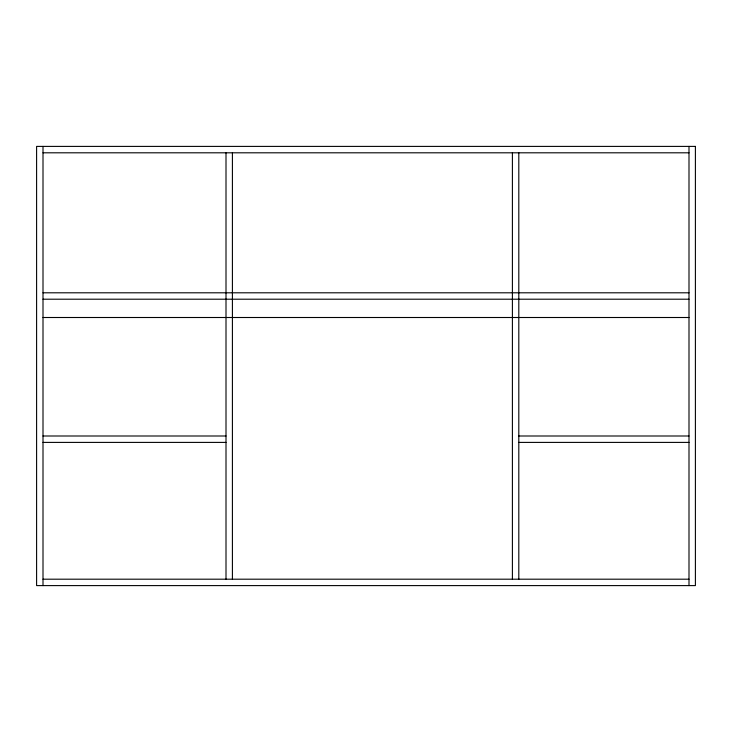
<?xml version="1.0" encoding="UTF-8"?>
<svg xmlns="http://www.w3.org/2000/svg" width="732" height="732" viewBox="0 0 732 732"><rect width="100%" height="100%" fill="white"/><g stroke="black" fill="none" stroke-linecap="round" stroke-linejoin="round"><path stroke-width="1.1" d="M43.005 152.805L688.995 152.805M43.005 292.8L688.995 292.8M43.005 299.205L688.995 299.205M43.005 317.505L688.995 317.505M43.005 435.998L226.005 435.998M518.805 435.998L688.995 435.998M43.005 442.403L226.005 442.403M518.805 442.403L688.995 442.403M43.005 579.195L688.995 579.195M688.995 146.4L688.995 585.6M518.805 152.805L518.805 579.195M512.4 152.805L512.4 579.195M232.41 152.805L232.41 579.195M226.005 152.805L226.005 579.195M43.005 146.4L43.005 585.6M695.4 146.4L36.6 146.4L36.6 585.6L695.4 585.6L695.4 146.4"/></g></svg>
